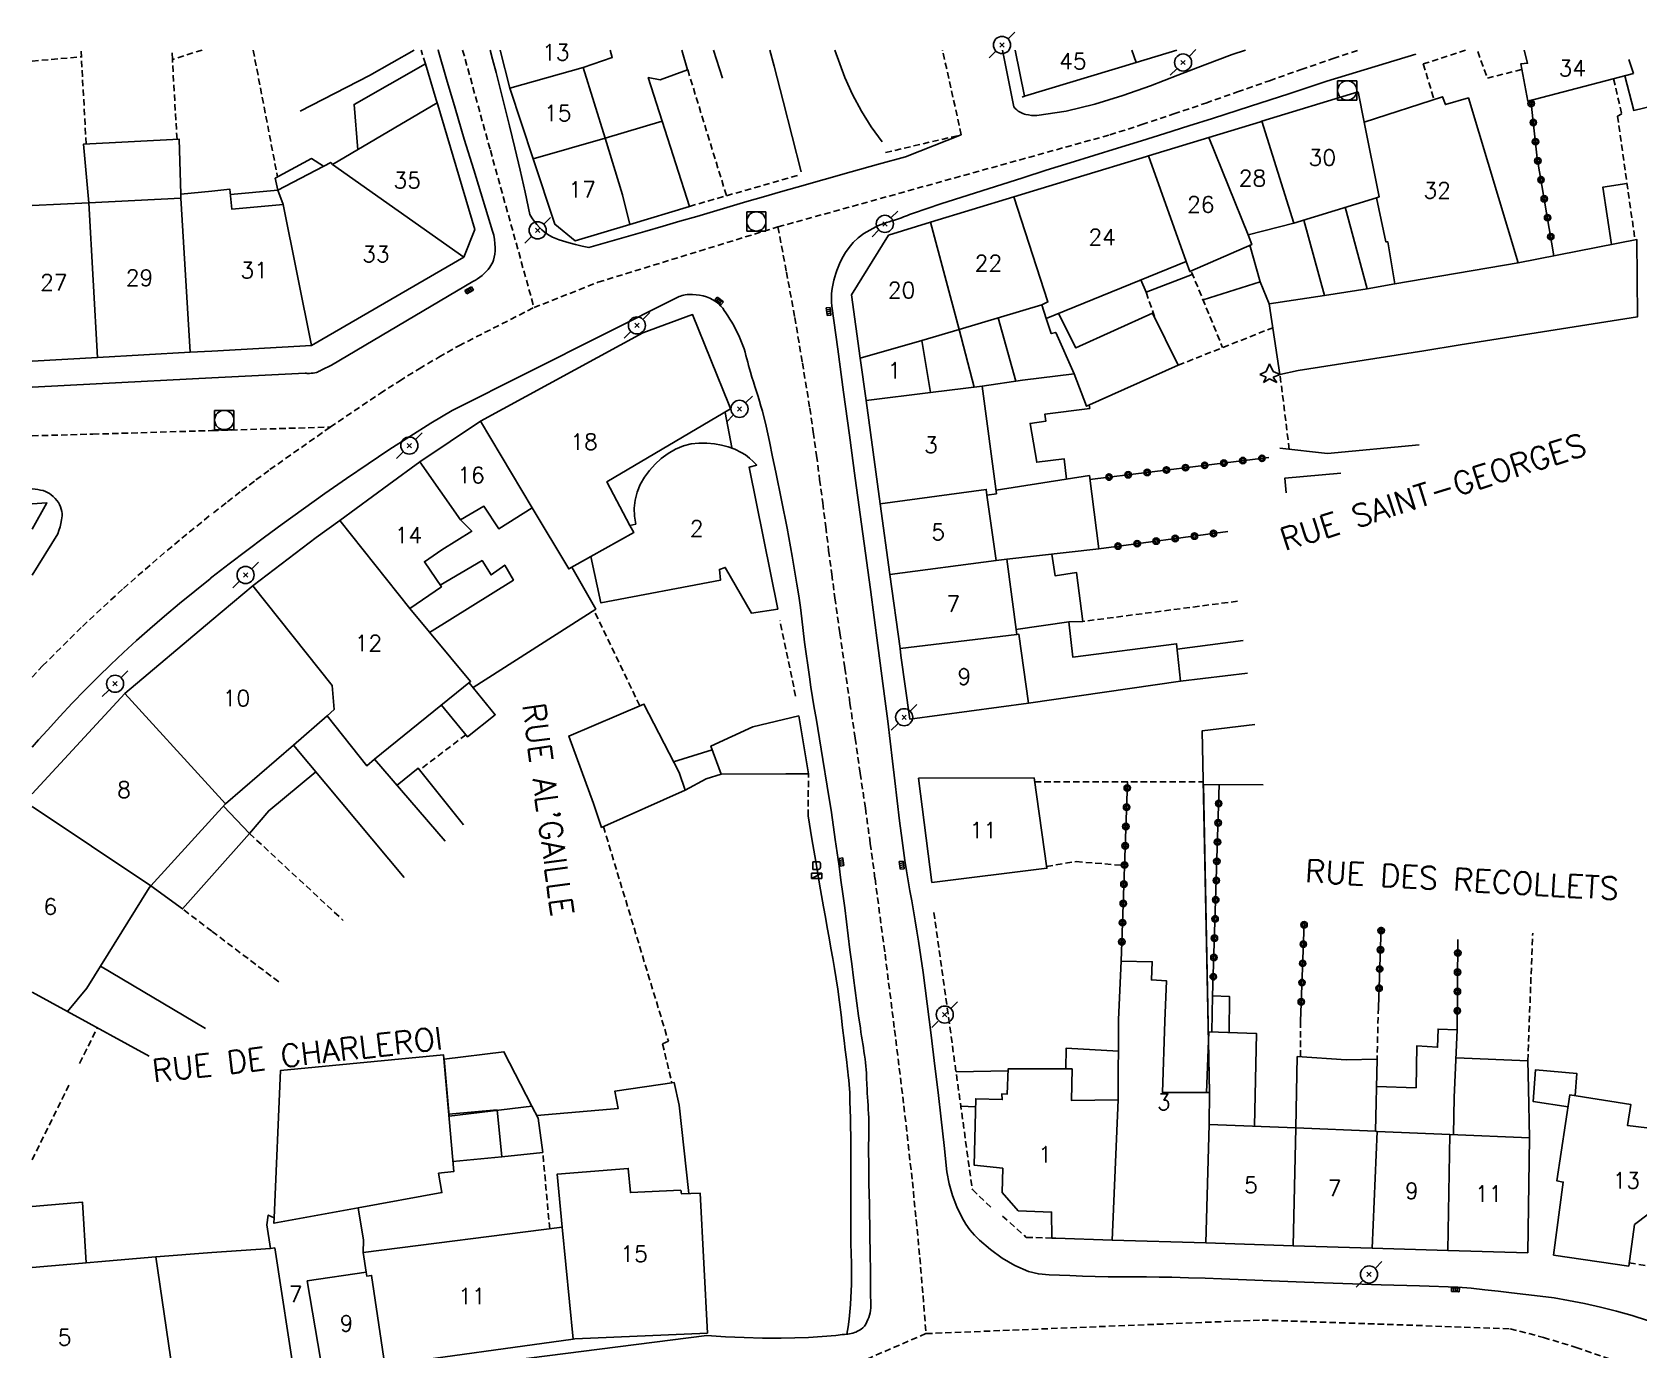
# Model space of a CAD drawing. Header units: millimetres. Extents: x 146997 to 148001, y 141998 to 143001.
# Drawn here: x 147000 to 147125.1, y 142898.8 to 143001.4 of the extents above; entities that cross this region are included whole.
import ezdxf
from ezdxf.enums import TextEntityAlignment as Align

# ---------------------------------------------------------------- set-up
doc = ezdxf.new("R2010")
doc.units = ezdxf.units.MM
doc.linetypes.add('DASHED', pattern=[0.75, 0.5, -0.25])
doc.layers.get('0').update_dxf_attribs({"linetype": 'CONTINUOUS'})
for name, color, linetype in [('W0001', 6, 'DASHED'), ('W0008', 7, 'CONTINUOUS'), ('W0014', 7, 'CONTINUOUS'), ('W0017', 7, 'CONTINUOUS'), ('W0101', 7, 'CONTINUOUS'), ('W0104', 1, 'CONTINUOUS'), ('W0112', 1, 'DASHED'), ('W0300', 7, 'CONTINUOUS'), ('W0303', 7, 'CONTINUOUS'), ('W0323', 7, 'CONTINUOUS'), ('W0401', 7, 'CONTINUOUS'), ('W0420', 7, 'CONTINUOUS'), ('W0438', 7, 'CONTINUOUS'), ('W0473', 7, 'CONTINUOUS'), ('W0989', 7, 'CONTINUOUS'), ('W0991', 7, 'CONTINUOUS'), ('W1102', 7, 'CONTINUOUS')]:
    doc.layers.add(name, color=color, linetype=linetype)
doc.styles.get("Standard").update_dxf_attribs({"font": 'romans.shx', "width": 0.85})

# ---------------------------------------------------------------- blocks, each defined once
blk = doc.blocks.new('T473')
for p, q in [((-0.166667, 0.166667), (0.166667, -0.166667)), ((-0.166667, -0.166667), (0.166667, 0.166667)), ((0.500001, 0.500001), (1.000002, 1.000002)), ((-1.000002, -1.000002), (-0.500001, -0.500001))]:
    blk.add_line(p, q)
blk.add_ellipse((0, 0), major_axis=(0.471405, 0.471405), ratio=1, start_param=5.4977871438, end_param=11.780972451)
blk = doc.blocks.new('T438')
for p, q in [((-0.4, 0.2), (0.4, 0.2)), ((-0.4, -0.2), (-0.4, 0.2)), ((0.15, 1.1), (-0.3, 1.1)), ((-0.3, 1.1), (-0.3, 0.5)), ((-0.3, 0.5), (0.15, 0.5)), ((0.3, 0.65), (0.3, 0.95)), ((0.4, 0.2), (0.4, -0.2))]:
    blk.add_line(p, q)
at = {"flags": 128}
for points in [[(-0.4, -0.2), (0.4, 0.2)], [(0.4, -0.2), (-0.4, -0.2)]]:
    blk.add_lwpolyline(points, dxfattribs=at)
for centre, major_axis, start_param, end_param in [((0.15, 0.95), (0.106, -0.106), 0.785398, 2.356194), ((0.15, 0.65), (0.106, 0.106), 3.926991, 5.497787)]:
    blk.add_ellipse(centre, major_axis=major_axis, ratio=1, start_param=start_param, end_param=end_param)
blk = doc.blocks.new('T401')
for p, q in [((-0.3, 0.3), (0, 0.3)), ((-0.3, -0.25), (-0.3, 0.3)), ((-0.3, 0.15), (0, 0.15)), ((-0.3, 0), (0, 0)), ((0, 0.3), (0, -0.25)), ((-0.3, -0.15), (0, -0.15)), ((-0.3, -0.25), (-0.3, -0.3)), ((-0.3, -0.3), (0, -0.3)), ((0, -0.3), (0, -0.25))]:
    blk.add_line(p, q)
blk = doc.blocks.new('T303')
for p, q in [((-0.77, 0), (-0.28, 0.21)), ((-0.28, -0.21), (-0.77, 0)), ((-0.28, 0.21), (0, 0.83)), ((0, 0.83), (0.28, 0.21)), ((0.28, 0.21), (0.83, 0)), ((0.83, 0), (0.28, -0.21)), ((-0.49, -0.63), (-0.28, -0.21)), ((0, -0.35), (-0.49, -0.63)), ((0.56, -0.63), (0, -0.35)), ((0.28, -0.21), (0.56, -0.63))]:
    blk.add_line(p, q)
blk = doc.blocks.new('T420')
for p, q in [((0.75, 0.75), (-0.75, 0.75)), ((-0.75, 0.75), (-0.75, -0.75)), ((0.75, 0.75), (0.75, -0.75)), ((0.75, -0.75), (-0.75, -0.75))]:
    blk.add_line(p, q)
blk.add_ellipse((0, 0), major_axis=(-0.53, 0.53), ratio=1, start_param=3.926991, end_param=10.210176)
blk = doc.blocks.new('t323o')
at = {"color": 0, "linetype": 'Continuous'}
for radius in [0.25, 0.15]:
    blk.add_circle((0, 0), radius, dxfattribs=at)

msp = doc.modelspace()

# ---------------------------------------------------------------- linework, layer by layer
at = {"layer": 'W0001'}
for points in [[(147033.52, 143000), (147035.68, 142992.2), (147039.08, 142979.94)], [(147058.07, 142986.22), (147083.91, 142993.39), (147086.41, 142994.19), (147088.9, 142995.02), (147091.39, 142995.87), (147093.86, 142996.74), (147096.34, 142997.61), (147098.81, 142998.48), (147101.3, 142999.33), (147103.31, 143000)], [(147039.08, 142979.94), (147044.06, 142981.91), (147058.07, 142986.22)], [(147058.07, 142986.22), (147058.74, 142982.7), (147059.38, 142979.17), (147059.98, 142975.64), (147060.55, 142972.1), (147060.82, 142970.25), (147061.08, 142968.41), (147061.32, 142966.56), (147061.56, 142964.72), (147061.79, 142962.87), (147062.02, 142961.02), (147062.26, 142959.18), (147062.51, 142957.33), (147062.89, 142954.6), (147063.28, 142951.86), (147063.68, 142949.13), (147064.08, 142946.4), (147064.48, 142943.67), (147064.88, 142940.94), (147065.26, 142938.2), (147065.63, 142935.47), (147066.41, 142929.57), (147067.16, 142923.67), (147067.88, 142917.76), (147068.54, 142911.85), (147068.84, 142908.9), (147069.12, 142905.94), (147069.37, 142902.98), (147069.6, 142900.02)], [(147023.21, 142970.63), (147027.09, 142973.25), (147028.6, 142974.22), (147030.13, 142975.17), (147031.67, 142976.08), (147033.23, 142976.97), (147039.08, 142979.94)], [(147000, 142969.95), (147004.72, 142970.08), (147014, 142970.36)], [(147014, 142970.36), (147023.21, 142970.63)], [(147023.21, 142970.63), (147018.43, 142967.26), (147017.31, 142966.42), (147016.2, 142965.58), (147015.1, 142964.73), (147014, 142963.87)], [(147000, 142951.14), (147000.82, 142952.03), (147003.91, 142955.11), (147007.11, 142958.07), (147008.8, 142959.55), (147010.51, 142961.02), (147012.24, 142962.45), (147014, 142963.87)], [(147069.6, 142900.02), (147095.77, 142901.08), (147115.1, 142900.4), (147117.68, 142899.72), (147120.23, 142898.94), (147122.75, 142898.07), (147125.23, 142897.11), (147127.44, 142896.14), (147129.61, 142895.08), (147131.75, 142893.96), (147133.86, 142892.79), (147137.07, 142890.98), (147140.28, 142889.13), (147143.41, 142887.14), (147146.37, 142884.91), (147149.45, 142882.2), (147152.36, 142879.29), (147155.07, 142876.21), (147157.58, 142872.96)], [(147069.6, 142900.02), (147058.96, 142895.44)]]:
    msp.add_lwpolyline(points, dxfattribs=at)
at = {"layer": 'W0008'}
for points in [[(147068, 142991.67), (147072.35, 142993.4)], [(147027.66, 142896.71), (147052.54, 142899.88)], [(147062.58, 142899.87), (147061.52, 142899.79), (147060.45, 142899.72), (147059.39, 142899.68), (147058.32, 142899.66), (147056.87, 142899.67), (147055.43, 142899.71), (147053.98, 142899.78), (147052.54, 142899.88)]]:
    msp.add_lwpolyline(points, dxfattribs=at)
at = {"layer": 'W0014'}
for points in [[(147031.6, 143000), (147031.61, 142999.99), (147032.27, 142997.73), (147032.93, 142995.48), (147033.65, 142993.07), (147034.38, 142990.68), (147035.11, 142988.28), (147035.85, 142985.89)], [(147038.76, 142987.19), (147038.38, 142988.92), (147037.99, 142990.65), (147037.59, 142992.38), (147037.17, 142994.1), (147036.92, 142995.14), (147036.66, 142996.18), (147036.39, 142997.22), (147036.12, 142998.25), (147035.84, 142999.29), (147035.66, 143000)], [(147076.45, 142995.57), (147076.21, 142996.74), (147075.96, 142997.91), (147075.73, 142999.09), (147075.55, 143000)], [(147094.47, 143000), (147093.44, 142999.65), (147091.32, 142998.86), (147089.21, 142998.03), (147087.09, 142997.22), (147084.94, 142996.45), (147082.75, 142995.78), (147080.51, 142995.25), (147078.24, 142994.9), (147078.02, 142994.89), (147077.81, 142994.91), (147077.59, 142994.94), (147077.38, 142994.98), (147077.26, 142995.01), (147077.15, 142995.05), (147077.03, 142995.1), (147076.93, 142995.16), (147076.79, 142995.24), (147076.67, 142995.34), (147076.55, 142995.45), (147076.45, 142995.57)], [(147062.28, 142980.06), (147062.24, 142980.36), (147062.23, 142980.67), (147062.24, 142980.98), (147062.27, 142981.28), (147062.32, 142981.55), (147062.37, 142981.81), (147062.43, 142982.07), (147062.5, 142982.33), (147062.58, 142982.59), (147062.67, 142982.84), (147062.76, 142983.09), (147062.87, 142983.34), (147063.08, 142983.79), (147063.33, 142984.22), (147063.61, 142984.63), (147063.93, 142985.01), (147064.33, 142985.38), (147064.77, 142985.7), (147065.23, 142985.98), (147065.7, 142986.24), (147065.9, 142986.33), (147066.11, 142986.42), (147066.32, 142986.49), (147066.53, 142986.56), (147066.74, 142986.62), (147066.95, 142986.69), (147067.16, 142986.75), (147067.37, 142986.83), (147067.53, 142986.88), (147067.69, 142986.94), (147067.85, 142987), (147068, 142987.06), (147068.16, 142987.12), (147068.32, 142987.18), (147068.48, 142987.24), (147068.64, 142987.3), (147070.75, 142988.01), (147072.88, 142988.7), (147075, 142989.37), (147077.13, 142990.05), (147078.97, 142990.63), (147080.82, 142991.21), (147082.67, 142991.79), (147084.52, 142992.36), (147086.37, 142992.94), (147088.21, 142993.51), (147090.06, 142994.09), (147091.91, 142994.68), (147094.88, 142995.63), (147097.85, 142996.6), (147100.82, 142997.57), (147100.82, 142997.57), (147100.82, 142997.57), (147107.73, 142999.67), (147107.73, 142999.67)], [(147068, 142991.67), (147065.89, 142991.1), (147063.78, 142990.51), (147061.67, 142989.92), (147059.56, 142989.33), (147058.26, 142988.95), (147056.95, 142988.57), (147055.65, 142988.19), (147054.35, 142987.81), (147053.05, 142987.42), (147051.75, 142987.04), (147050.44, 142986.66), (147049.14, 142986.28), (147047.7, 142985.86), (147046.25, 142985.45), (147044.8, 142985.03), (147043.36, 142984.62)], [(147043.36, 142984.62), (147042.84, 142984.72), (147042.32, 142984.84), (147041.81, 142984.97), (147041.3, 142985.13), (147041.04, 142985.22), (147040.79, 142985.32), (147040.53, 142985.43), (147040.29, 142985.56), (147040.08, 142985.69), (147039.88, 142985.84), (147039.69, 142986), (147039.51, 142986.18), (147039.3, 142986.41), (147039.1, 142986.66), (147038.92, 142986.92), (147038.76, 142987.19)], [(147035.85, 142985.89), (147035.94, 142985.57), (147036, 142985.25), (147036.04, 142984.92), (147036.05, 142984.59), (147036.05, 142984.35), (147036.02, 142984.1), (147035.98, 142983.86), (147035.92, 142983.62), (147035.86, 142983.47), (147035.8, 142983.34), (147035.72, 142983.21), (147035.63, 142983.08), (147035.5, 142982.91), (147035.35, 142982.75), (147035.2, 142982.59), (147035.04, 142982.45), (147034.87, 142982.31), (147034.69, 142982.19), (147034.51, 142982.08), (147034.32, 142981.98)], [(147034.32, 142981.98), (147023.3, 142975.45)], [(147032.71, 142971.93), (147050.37, 142980.8)], [(147050.37, 142980.8), (147050.49, 142980.84), (147050.61, 142980.88), (147050.74, 142980.91), (147050.86, 142980.93), (147051, 142980.95), (147051.15, 142980.96), (147051.29, 142980.96), (147051.43, 142980.95), (147051.7, 142980.93), (147051.97, 142980.9), (147052.24, 142980.85), (147052.5, 142980.77), (147052.76, 142980.66), (147053.01, 142980.54), (147053.25, 142980.39), (147053.48, 142980.22), (147053.63, 142980.06), (147053.77, 142979.89), (147053.89, 142979.72), (147054.01, 142979.54), (147054.18, 142979.3), (147054.33, 142979.05), (147054.49, 142978.8), (147054.63, 142978.54)], [(147071.22, 142912.62), (147071.01, 142914.68), (147070.78, 142916.73), (147070.55, 142918.79), (147070.3, 142920.84), (147070, 142923.28), (147069.69, 142925.71), (147069.37, 142928.15), (147069.02, 142930.58), (147068.9, 142931.37), (147068.76, 142932.16), (147068.63, 142932.94), (147068.49, 142933.73), (147068.35, 142934.51), (147068.21, 142935.3), (147068.08, 142936.08), (147067.96, 142936.87), (147067.74, 142938.42), (147067.54, 142939.97), (147067.35, 142941.52), (147067.17, 142943.07), (147066.99, 142944.62), (147066.8, 142946.17), (147066.62, 142947.72), (147066.42, 142949.27), (147065.85, 142953.62), (147065.27, 142957.97), (147064.68, 142962.31), (147064.09, 142966.65), (147063.64, 142970.01), (147063.18, 142973.36), (147062.73, 142976.71), (147062.28, 142980.06)], [(147054.63, 142978.54), (147054.83, 142978.16), (147055.02, 142977.77), (147055.19, 142977.38), (147055.34, 142976.98), (147055.43, 142976.72), (147055.51, 142976.46), (147055.58, 142976.21), (147055.65, 142975.95), (147055.72, 142975.69), (147055.79, 142975.43), (147055.86, 142975.17), (147055.93, 142974.91), (147056.05, 142974.53), (147056.16, 142974.15), (147056.28, 142973.78), (147056.41, 142973.4), (147056.52, 142973.02), (147056.64, 142972.64), (147056.75, 142972.26), (147056.86, 142971.88), (147057.15, 142970.7), (147057.42, 142969.51), (147057.66, 142968.31), (147057.91, 142967.12), (147058.35, 142964.94), (147058.78, 142962.77), (147059.18, 142960.58), (147059.55, 142958.4), (147059.69, 142957.5), (147059.82, 142956.59), (147059.93, 142955.69), (147060.04, 142954.79), (147060.15, 142953.88), (147060.27, 142952.98), (147060.39, 142952.08), (147060.52, 142951.17), (147060.64, 142950.37), (147060.77, 142949.56), (147060.9, 142948.76), (147061.04, 142947.96), (147061.18, 142947.15), (147061.32, 142946.35), (147061.45, 142945.55), (147061.58, 142944.74), (147061.91, 142942.67), (147062.23, 142940.6), (147062.54, 142938.52), (147062.83, 142936.44), (147062.98, 142935.35), (147063.13, 142934.27), (147063.27, 142933.18), (147063.41, 142932.09), (147063.54, 142931), (147063.68, 142929.91), (147063.82, 142928.82), (147063.96, 142927.73), (147064.09, 142926.75), (147064.22, 142925.76), (147064.35, 142924.78), (147064.49, 142923.8), (147064.53, 142923.5), (147064.58, 142923.2), (147064.63, 142922.9), (147064.68, 142922.6), (147064.73, 142922.3), (147064.77, 142922), (147064.82, 142921.7), (147064.86, 142921.4), (147064.89, 142921.13), (147064.92, 142920.86), (147064.94, 142920.59), (147064.96, 142920.31), (147064.97, 142920.2), (147064.98, 142920.09), (147064.98, 142919.97), (147064.98, 142919.86), (147064.98, 142919.74), (147064.99, 142919.63), (147064.99, 142919.52), (147064.99, 142919.4), (147065.01, 142919.08), (147065.03, 142918.76), (147065.05, 142918.44), (147065.07, 142918.12), (147065.09, 142917.8), (147065.11, 142917.48), (147065.13, 142917.16), (147065.14, 142916.84), (147065.15, 142916.5), (147065.15, 142916.16), (147065.15, 142915.82), (147065.14, 142915.48), (147065.14, 142915.14), (147065.13, 142914.8), (147065.13, 142914.46), (147065.13, 142914.12), (147065.14, 142913.32), (147065.15, 142912.51), (147065.16, 142911.71), (147065.18, 142910.91), (147065.19, 142910.1), (147065.21, 142909.3), (147065.22, 142908.5), (147065.23, 142907.69), (147065.25, 142906.27), (147065.27, 142904.86), (147065.29, 142903.44), (147065.31, 142902.02)], [(147023.3, 142975.45), (147023.15, 142975.38), (147023.01, 142975.31), (147022.86, 142975.24), (147022.72, 142975.17), (147022.65, 142975.14), (147022.57, 142975.1), (147022.5, 142975.06), (147022.43, 142975.02), (147022.36, 142974.99), (147022.29, 142974.95), (147022.22, 142974.92), (147022.14, 142974.89), (147022.01, 142974.86), (147021.87, 142974.83), (147021.73, 142974.82), (147021.6, 142974.81), (147021.51, 142974.81), (147021.42, 142974.81), (147021.34, 142974.82), (147021.25, 142974.83)], [(147014, 142974.46), (147004.98, 142973.99), (147000, 142973.75)], [(147021.25, 142974.83), (147014, 142974.46)], [(147014, 142958.94), (147015.35, 142959.99), (147016.72, 142961.03), (147018.09, 142962.05), (147019.47, 142963.06), (147021.13, 142964.26), (147022.79, 142965.45), (147024.47, 142966.63), (147026.16, 142967.78), (147027.78, 142968.85), (147029.41, 142969.9), (147031.05, 142970.93), (147032.71, 142971.93)], [(147000, 142965.81), (147000.01, 142965.81)], [(147000.01, 142965.81), (147000.23, 142965.8), (147000.44, 142965.78), (147000.65, 142965.73), (147000.86, 142965.68), (147001.03, 142965.61), (147001.19, 142965.54), (147001.35, 142965.45), (147001.49, 142965.35), (147001.65, 142965.22), (147001.79, 142965.08), (147001.92, 142964.92), (147002.04, 142964.76), (147002.13, 142964.59), (147002.21, 142964.42), (147002.27, 142964.24), (147002.31, 142964.05), (147002.33, 142963.89), (147002.33, 142963.72), (147002.31, 142963.56), (147002.29, 142963.4), (147002.24, 142963.12), (147002.17, 142962.85), (147002.09, 142962.58), (147001.99, 142962.32)], [(147000, 142964.66), (147001.15, 142964.72), (147000, 142962.67)], [(147001.99, 142962.32), (147000, 142959.11)], [(147000, 142945.71), (147000.49, 142946.26), (147001.19, 142947.03), (147002.16, 142948.08), (147003.13, 142949.13), (147004.13, 142950.16), (147005.13, 142951.17), (147006.12, 142952.13), (147007.12, 142953.07), (147008.13, 142954), (147009.16, 142954.91), (147010.31, 142955.91), (147011.48, 142956.9), (147012.66, 142957.86), (147013.85, 142958.82), (147013.88, 142958.85), (147013.92, 142958.88), (147013.96, 142958.91), (147014, 142958.94)], [(147060.42, 142940.34), (147060.72, 142938.57), (147061.02, 142936.8), (147061.32, 142935.03), (147061.63, 142933.26), (147061.77, 142932.45), (147061.91, 142931.65), (147062.05, 142930.85), (147062.2, 142930.05), (147062.34, 142929.25), (147062.48, 142928.45), (147062.61, 142927.65), (147062.73, 142926.85), (147062.87, 142925.85), (147062.99, 142924.85), (147063.11, 142923.85), (147063.23, 142922.85), (147063.31, 142922.12), (147063.4, 142921.38), (147063.49, 142920.64), (147063.57, 142919.91)], [(147063.57, 142919.91), (147063.58, 142919.79), (147063.6, 142919.66), (147063.61, 142919.54), (147063.62, 142919.42), (147063.66, 142918.77), (147063.68, 142918.11), (147063.7, 142917.46), (147063.71, 142916.8), (147063.74, 142914.76), (147063.75, 142912.72), (147063.74, 142910.67), (147063.74, 142908.63), (147063.76, 142907.05), (147063.79, 142905.47), (147063.79, 142903.88), (147063.73, 142902.3), (147063.68, 142901.72), (147063.62, 142901.14), (147063.54, 142900.56), (147063.43, 142899.98)], [(147111, 142903.64), (147108.02, 142903.73), (147105.03, 142903.83), (147102.05, 142903.93), (147099.06, 142904.03), (147097.77, 142904.08), (147096.48, 142904.13), (147095.2, 142904.18), (147093.91, 142904.23), (147092.62, 142904.28), (147091.33, 142904.33), (147090.04, 142904.37), (147088.75, 142904.41), (147087.75, 142904.43), (147086.76, 142904.44), (147085.76, 142904.44), (147084.77, 142904.44), (147083.78, 142904.44), (147082.78, 142904.46), (147081.79, 142904.49), (147080.8, 142904.54), (147079.99, 142904.57), (147079.18, 142904.59), (147078.36, 142904.67), (147077.57, 142904.87), (147076.52, 142905.32), (147075.54, 142905.89), (147074.63, 142906.56), (147073.77, 142907.29), (147073.38, 142907.68), (147073.02, 142908.1), (147072.7, 142908.55), (147072.42, 142909.03), (147072, 142909.89), (147071.67, 142910.78), (147071.4, 142911.69), (147071.22, 142912.62)], [(147133.35, 142897.81), (147132.35, 142898.31), (147131.35, 142898.79), (147130.33, 142899.25), (147129.3, 142899.69), (147128.14, 142900.16), (147126.97, 142900.62), (147125.79, 142901.04), (147124.59, 142901.42), (147123.36, 142901.78), (147122.12, 142902.09), (147120.87, 142902.36), (147119.62, 142902.61), (147118.52, 142902.8), (147117.42, 142902.95), (147116.31, 142903.08), (147115.2, 142903.21), (147114.15, 142903.33), (147113.11, 142903.44), (147112.06, 142903.55), (147111, 142903.64)], [(147065.31, 142902.02), (147065.29, 142901.83), (147065.25, 142901.65), (147065.21, 142901.46), (147065.15, 142901.28), (147065.08, 142901.11), (147065, 142900.93), (147064.91, 142900.76), (147064.8, 142900.6), (147064.68, 142900.48), (147064.56, 142900.38), (147064.42, 142900.28), (147064.27, 142900.2), (147064.15, 142900.14), (147064.03, 142900.1), (147063.9, 142900.06), (147063.77, 142900.03), (147063.64, 142900), (147063.51, 142899.99), (147063.38, 142899.97), (147063.25, 142899.96), (147063.08, 142899.94), (147062.91, 142899.92), (147062.75, 142899.89), (147062.58, 142899.87)]]:
    msp.add_lwpolyline(points, dxfattribs=at)
at = {"layer": 'W0017'}
for points in [[(147029.75, 143000), (147026.27, 142998.02), (147020.86, 142995.25)], [(147059.87, 142990.52), (147059.18, 142993.27), (147058.49, 142996.01), (147057.77, 142998.75), (147057.44, 143000)], [(147066.19, 142992.85), (147065.34, 142994.02), (147064.57, 142995.25), (147063.88, 142996.53), (147063.27, 142997.85), (147062.49, 143000)]]:
    msp.add_lwpolyline(points, dxfattribs=at)
at = {"layer": 'W0101'}
for points in [[(147037.2, 142997.04), (147036.45, 143000)], [(147045.02, 143000), (147045.17, 142999.43), (147042.91, 142998.65)], [(147076.54, 143000), (147077.27, 142996.4)], [(147089.14, 143000), (147085.96, 142999.03)], [(147116.19, 143000), (147116.44, 142998.97), (147115.93, 142998.93), (147116.45, 142996.03), (147124.68, 142998.18)], [(147042.91, 142998.65), (147044.62, 142993.13)], [(147085.96, 142999.03), (147077.27, 142996.4)], [(147124.34, 142999.25), (147124.68, 142998.17)], [(147039.02, 142991.52), (147037.2, 142997.04)], [(147095.75, 142994.45), (147103.26, 142996.74)], [(147103.26, 142996.74), (147103.73, 142994.37)], [(147103.73, 142994.37), (147109.82, 142996.36), (147110.04, 142995.75), (147111.84, 142996.27), (147115.7, 142983.43), (147106.11, 142981.79), (147105.55, 142985.07), (147105.41, 142985.05), (147104.67, 142988.5)], [(147031.54, 142995.88), (147023.39, 142991.08)], [(147031.54, 142995.88), (147031.58, 142995.72), (147034.47, 142986.01), (147033.62, 142983.86)], [(147091.62, 142993.19), (147095.65, 142994.42), (147095.75, 142994.45)], [(147044.62, 142993.13), (147045.98, 142988.71), (147046.54, 142986.41)], [(147086.92, 142991.76), (147091.62, 142993.19)], [(147023.39, 142991.08), (147023.25, 142991.24), (147019.13, 142989.09), (147019.55, 142987.98)], [(147046.54, 142986.41), (147042.29, 142985.13), (147040.7, 142986.43), (147039.02, 142991.52)], [(147076.45, 142988.57), (147081.3, 142990.04), (147086.77, 142991.71), (147086.92, 142991.76)], [(147011.58, 142988.47), (147011.57, 142988.77), (147014, 142989.01)], [(147014, 142989.01), (147015.4, 142989.15), (147015.54, 142987.61), (147019.55, 142987.98)], [(147000, 142987.89), (147004.42, 142988.1)], [(147011.58, 142988.47), (147004.42, 142988.1)], [(147069.95, 142986.59), (147076.45, 142988.57)], [(147104.67, 142988.5), (147098.24, 142986.51)], [(147066.67, 142985.59), (147069.95, 142986.59)], [(147098.24, 142986.51), (147094.68, 142985.6)], [(147064.48, 142975.99), (147063.8, 142980.94), (147066.67, 142985.59)], [(147094.68, 142985.6), (147094.97, 142984.85), (147090.14, 142982.74), (147089.86, 142983.54)], [(147033.62, 142983.86), (147021.76, 142976.98)], [(147089.86, 142983.54), (147078.97, 142979.1), (147078.61, 142980.16)], [(147078.61, 142980.16), (147072.19, 142978.24)], [(147034.92, 142971.08), (147047.55, 142977.96), (147051.42, 142979.4), (147054.27, 142972.33), (147054.39, 142972.04)], [(147072.19, 142978.24), (147069.28, 142977.37)], [(147012.31, 142976.46), (147005.08, 142976.06)], [(147014, 142976.55), (147012.31, 142976.46)], [(147021.76, 142976.98), (147014, 142976.55)], [(147069.96, 142973.33), (147069.28, 142977.37)], [(147005.08, 142976.06), (147000, 142975.76)], [(147064.93, 142972.71), (147064.48, 142975.99)], [(147069.96, 142973.33), (147073.97, 142973.83), (147075.1, 142965.44)], [(147066.04, 142964.66), (147064.93, 142972.71)], [(147054.39, 142972.04), (147044.76, 142966.37), (147046.55, 142962.97)], [(147034.92, 142971.08), (147030.19, 142967.92)], [(147056.42, 142967.67), (147056.15, 142967.96), (147055.85, 142968.22), (147055.54, 142968.46), (147055.2, 142968.66), (147054.71, 142968.9), (147054.19, 142969.09), (147053.67, 142969.23), (147053.13, 142969.33), (147052.53, 142969.38), (147051.92, 142969.39), (147051.31, 142969.32), (147050.71, 142969.18), (147050.1, 142968.92), (147049.52, 142968.58), (147048.99, 142968.18), (147048.5, 142967.73), (147048.06, 142967.25), (147047.67, 142966.73), (147047.34, 142966.17), (147047.1, 142965.56), (147046.95, 142964.95), (147046.89, 142964.32), (147046.91, 142963.69), (147047.01, 142963.07)], [(147030.19, 142967.92), (147027.78, 142966.16)], [(147058.07, 142956.46), (147055.84, 142967.51), (147056.42, 142967.67)], [(147027.78, 142966.16), (147023.95, 142963.36)], [(147075.1, 142965.44), (147074.35, 142965.34)], [(147075.07, 142960.24), (147074.35, 142965.34)], [(147038.94, 142964.34), (147036.33, 142962.71), (147035.18, 142964.46), (147033.36, 142963.4)], [(147043.51, 142960.55), (147041.79, 142959.58), (147038.94, 142964.34)], [(147066.79, 142959.14), (147066.04, 142964.66)], [(147023.95, 142963.36), (147022.12, 142962.02), (147017.22, 142958.3)], [(147033.36, 142963.4), (147034.23, 142962.52), (147031.9, 142961.07)], [(147047.01, 142963.07), (147046.55, 142962.97)], [(147029.4, 142956.49), (147031.87, 142958.2), (147030.54, 142960.14), (147031.9, 142961.07)], [(147043.51, 142960.55), (147044.29, 142956.93), (147053.6, 142958.71), (147053.51, 142959.54), (147053.97, 142959.7), (147056.01, 142956.14), (147058.07, 142956.46)], [(147075.07, 142960.24), (147075.89, 142960.35), (147076.67, 142954.47)], [(147067.58, 142953.38), (147066.79, 142959.14)], [(147017.22, 142958.3), (147014, 142955.59)], [(147026.65, 142944.77), (147034.14, 142950.82), (147029.4, 142956.49)], [(147014, 142955.59), (147007.22, 142949.87)], [(147076.67, 142954.47), (147076.84, 142954.49), (147077.57, 142949.14), (147068.33, 142947.89)], [(147068.33, 142947.89), (147067.65, 142952.85), (147067.58, 142953.38)], [(147007.22, 142949.87), (147000, 142942.06)], [(147022.96, 142948.15), (147020.35, 142945.85)], [(147022.96, 142948.15), (147026.07, 142944.24), (147026.65, 142944.77)], [(147015.06, 142941.29), (147020.35, 142945.85)], [(147069.01, 142943.29), (147078.02, 142943.3), (147079.01, 142936.27), (147070.05, 142935.17)], [(147070.05, 142935.17), (147069.01, 142943.29)], [(147014, 142940.12), (147015.06, 142941.29)], [(147009.25, 142934.89), (147014, 142940.12)], [(147009.11, 142934.74), (147009.25, 142934.89)], [(147000, 142926.61), (147002.75, 142925.12), (147004.27, 142926.92), (147009.11, 142934.74)], [(147084.57, 142918.23), (147084.59, 142924.49), (147084.8, 142929.03), (147087.22, 142928.98), (147087.15, 142927.57), (147088.32, 142927.51), (147088.2, 142924.36), (147088.02, 142918.8), (147091.68, 142918.8), (147091.64, 142916.32)], [(147084.09, 142907.31), (147079.72, 142907.45), (147079.41, 142907.46), (147079.38, 142909.49), (147076.79, 142909.58), (147075.54, 142911.02), (147075.58, 142912.9), (147073.34, 142913.15), (147073.47, 142918.31), (147075.54, 142918.25), (147075.51, 142918.7), (147075.93, 142918.68), (147076.01, 142920.65), (147080.98, 142920.64), (147080.92, 142918.19), (147084.57, 142918.23)], [(147124.34, 142905.27), (147124.76, 142908.52), (147127.76, 142910.79), (147129.38, 142910.64), (147130, 142915.52), (147124.23, 142916.22), (147124.47, 142917.87), (147119.74, 142918.63), (147118.72, 142911.93), (147119.22, 142911.83), (147118.47, 142906.13)], [(147091.64, 142916.32), (147098.4, 142916.04)], [(147098.4, 142916.04), (147104.59, 142915.78), (147104.74, 142915.77)], [(147104.74, 142915.77), (147110.38, 142915.53)], [(147110.38, 142915.53), (147116.6, 142915.27), (147116.45, 142906.31)], [(147052.58, 142900.05), (147052.01, 142910.97), (147050.56, 142910.92), (147050.5, 142911.19), (147046.58, 142911), (147046.42, 142912.89), (147040.88, 142912.44), (147041.28, 142908.31)], [(147022.66, 142896.82), (147020.49, 142896.38), (147018.89, 142906.69), (147018.55, 142906.66), (147018.27, 142908.49), (147018.39, 142909.26), (147018.85, 142909.05), (147018.83, 142908.62), (147025.38, 142909.81), (147025.79, 142907.3), (147025.77, 142906.33)], [(147041.28, 142908.31), (147025.77, 142906.33)], [(147091.4, 142907.09), (147084.09, 142907.31)], [(147098.19, 142906.87), (147091.4, 142907.09)], [(147104.35, 142906.68), (147098.19, 142906.87)], [(147110.24, 142906.5), (147104.35, 142906.68)], [(147116.45, 142906.31), (147110.24, 142906.5)], [(147118.47, 142906.13), (147124.34, 142905.27)], [(147009.64, 142906.01), (147000, 142905.17)], [(147011.26, 142894.82), (147009.64, 142906.01)], [(147042.12, 142899.59), (147042.26, 142899.61), (147052.58, 142900.05)], [(147027.46, 142897.57), (147042.12, 142899.59)]]:
    msp.add_lwpolyline(points, dxfattribs=at)
at = {"layer": 'W0104'}
for points in [[(147050.58, 143000), (147051.04, 142998.47), (147048.89, 142997.68), (147047.97, 142997.86), (147049.05, 142994.46), (147051.18, 142987.82)], [(147124.02, 142997.98), (147124.71, 142995.3), (147132.03, 142997.06), (147131.3, 143000)], [(147025.35, 142992.23), (147025.07, 142995.77), (147030.64, 142998.92)], [(147030.64, 142998.92), (147031.47, 142996.11), (147031.54, 142995.88)], [(147077.27, 142996.4), (147077.09, 142996.34)], [(147044.62, 142993.13), (147049.05, 142994.46)], [(147011.57, 142988.77), (147011.46, 142993.05), (147004, 142992.67), (147004.42, 142988.1)], [(147019.13, 142989.09), (147018.93, 142990.01), (147021.75, 142991.54), (147022.69, 142990.95)], [(147019.13, 142989.09), (147015.44, 142988.76)], [(147122.99, 142984.86), (147122.31, 142989.32), (147124.18, 142989.61)], [(147051.18, 142987.82), (147046.54, 142986.41)], [(147102.24, 142987.75), (147103.95, 142981.41), (147106.11, 142981.79)], [(147099.01, 142986.74), (147100.63, 142980.88), (147096.31, 142980.23)], [(147098.57, 142975.04), (147108.37, 142976.57), (147111.2, 142977.03), (147125, 142979.21), (147124.95, 142985.24), (147115.7, 142983.43)], [(147094.81, 142984.8), (147095.63, 142981.95), (147096.31, 142980.23)], [(147090.33, 142982.52), (147086.75, 142981.13), (147086.34, 142982.1)], [(147095.63, 142981.95), (147091.17, 142980.53)], [(147103.95, 142981.41), (147100.63, 142980.88)], [(147096.31, 142980.23), (147097.16, 142974.74), (147098.57, 142975.04)], [(147073.97, 142973.83), (147077.12, 142974.29), (147081.13, 142974.79), (147079.71, 142978.01), (147079.35, 142977.92), (147078.97, 142979.1)], [(147075.21, 142979.13), (147076.59, 142974.22)], [(147079.93, 142979.49), (147081.27, 142976.8), (147087.25, 142979.51), (147089.23, 142975.45), (147082.1, 142972.25), (147081.13, 142974.79)], [(147072.19, 142978.24), (147073.35, 142973.75)], [(147054.48, 142969.05), (147053.95, 142971.78)], [(147082.3, 142972.34), (147082.35, 142972.09), (147078.86, 142971.65), (147078.93, 142971.08), (147077.7, 142970.92), (147078.22, 142967.89), (147080.35, 142968.17), (147080.55, 142966.58)], [(147077.7, 142970.92), (147078.93, 142971.08)], [(147097.16, 142968.98), (147100.86, 142968.57), (147108, 142969.24)], [(147075.06, 142965.73), (147082.32, 142966.85), (147083.06, 142961.16), (147075.89, 142960.35)], [(147101.9, 142967.04), (147097.55, 142966.66), (147097.65, 142965.5)], [(147031.78, 142958.33), (147035.03, 142960.23), (147035.73, 142959.12), (147036.8, 142959.88), (147037.48, 142958.71), (147030.95, 142954.63)], [(147079.4, 142960.74), (147079.65, 142959.05), (147081.33, 142959.3), (147081.81, 142955.49), (147080.72, 142955.46), (147076.6, 142954.87)], [(147034.35, 142950.35), (147043.88, 142956.45), (147042.02, 142959.71)], [(147080.72, 142955.46), (147081.04, 142952.71), (147089.11, 142953.76), (147089.41, 142950.83), (147077.57, 142949.14)], [(147094.29, 142954), (147089.15, 142953.33)], [(147089.41, 142950.83), (147094.64, 142951.46)], [(147034.02, 142950.72), (147036.06, 142948.22), (147033.91, 142946.5), (147031.87, 142948.98)], [(147059.69, 142948.14), (147056.11, 142947.28), (147052.85, 142945.78), (147053.66, 142943.6), (147058.68, 142943.61), (147060.45, 142943.63)], [(147060.45, 142943.63), (147059.69, 142948.14)], [(147095.2, 142947.46), (147091.1, 142946.96), (147091.68, 142918.8)], [(147020.35, 142945.85), (147028.97, 142935.56)], [(147052.96, 142945.49), (147049.95, 142944.55)], [(147016.93, 142938.97), (147018.43, 142940.75), (147022.08, 142943.77)], [(147032.15, 142938.39), (147026.65, 142944.77)], [(147028.42, 142942.73), (147030.06, 142944.06), (147033.58, 142939.66)], [(147050.86, 142942.36), (147052.48, 142943.24), (147053.66, 142943.6)], [(147091.68, 142918.8), (147091.22, 142942.79), (147095.85, 142942.77)], [(147014, 142935.67), (147016.93, 142938.97), (147014.9, 142941.11)], [(147009.25, 142934.89), (147011.71, 142933.1), (147014, 142935.67)], [(147013.5, 142923.79), (147005.33, 142928.63)], [(147091.87, 142923.52), (147091.92, 142926.32), (147093.24, 142926.27), (147093.21, 142923.47)], [(147002.75, 142925.12), (147009.11, 142921.64)], [(147110.67, 142915.52), (147110.73, 142918.41), (147110.96, 142923.68), (147109.47, 142923.74), (147109.43, 142922.33), (147107.82, 142922.44), (147107.76, 142919.17), (147104.67, 142919.27)], [(147095.17, 142916.17), (147095.33, 142923.4), (147091.63, 142923.52), (147091.43, 142918.77)], [(147025.38, 142909.81), (147031.91, 142911), (147031.65, 142912.51), (147032.83, 142912.64), (147032.04, 142921.73), (147019.35, 142920.52), (147018.85, 142909.05)], [(147080.48, 142920.64), (147080.51, 142922.25), (147084.58, 142922.01)], [(147098.4, 142916.04), (147098.51, 142921.6), (147102.32, 142921.35), (147104.72, 142921.4), (147104.59, 142915.78)], [(147110.87, 142921.49), (147116.46, 142921.28), (147116.52, 142919.11), (147116.6, 142915.27)], [(147071.94, 142920.42), (147076, 142920.5)], [(147119.6, 142917.68), (147116.88, 142918.1), (147117.05, 142920.56), (147120.27, 142920.29), (147120.14, 142918.57)], [(147039.29, 142917.01), (147045.64, 142917.56), (147045.38, 142918.91), (147050, 142919.57), (147050.38, 142917.81), (147051.14, 142910.94)], [(147038.92, 142917.74), (147039.4, 142916.8), (147039.76, 142914.13), (147036.57, 142913.79), (147036.2, 142917.44), (147032.44, 142917.11)], [(147073.46, 142917.68), (147072.31, 142917.73)], [(147036.57, 142913.79), (147032.77, 142913.42)], [(147000, 142909.91), (147003.92, 142910.27), (147004.2, 142905.53)], [(147014, 142906.33), (147009.64, 142906.01)], [(147018.55, 142906.66), (147014, 142906.33)]]:
    msp.add_lwpolyline(points, dxfattribs=at)
for points in [[(147050.86, 142942.36), (147050.37, 142943.73), (147047.63, 142949.06), (147041.78, 142946.56), (147043.7, 142941.31), (147044.34, 142939.45)], [(147032.46, 142916.96), (147038.92, 142917.74), (147036.74, 142921.98), (147032.07, 142921.41)]]:
    msp.add_lwpolyline(points, close=True, dxfattribs=at)
at = {"layer": 'W0112'}
for points in [[(147004.2, 142992.68), (147003.81, 143000)], [(147011.28, 142993.05), (147010.92, 142999.27), (147010.88, 143000)], [(147013.24, 143000), (147010.92, 142999.27)], [(147017.21, 143000), (147019.11, 142990.11)], [(147030.64, 142998.92), (147030.29, 143000)], [(147066.45, 142992.01), (147072.35, 142993.4), (147070.89, 142999.97), (147070.88, 143000)], [(147111.62, 143000), (147108.32, 142998.92)], [(147000, 142999.14), (147003.83, 142999.47)], [(147108.32, 142998.92), (147109.16, 142996.14)], [(147112.56, 142999.89), (147113.31, 142997.81), (147116.01, 142998.49)], [(147054.06, 142988.66), (147051.04, 142998.47)], [(147123.14, 142997.75), (147123.77, 142995.03), (147123.44, 142994.86), (147124.81, 142985.21)], [(147051.18, 142987.82), (147059.6, 142990.24)], [(147090.28, 142982.7), (147092.7, 142976.82)], [(147086.75, 142981.13), (147087.41, 142979.18)], [(147089.23, 142975.45), (147096.6, 142978.37)], [(147097.89, 142968.89), (147097.16, 142974.74)], [(147047.31, 142948.93), (147043.74, 142956.36)], [(147093.86, 142957.07), (147081.81, 142955.49)], [(147059.45, 142949.67), (147058.23, 142955.56)], [(147033.77, 142946.67), (147030.25, 142943.98)], [(147060.42, 142940.34), (147060.45, 142943.63)], [(147078.06, 142943), (147091.19, 142943)], [(147016.93, 142938.97), (147024.22, 142932.21)], [(147044.48, 142939.52), (147049.54, 142922.79), (147049.09, 142922.59), (147049.82, 142919.54)], [(147078.98, 142936.41), (147081.29, 142936.79), (147085.06, 142936.48)], [(147014, 142931.36), (147011.71, 142933.1)], [(147070.22, 142932.83), (147073.21, 142911.24), (147074.69, 142909.83)], [(147019.2, 142927.42), (147014, 142931.36)], [(147116.46, 142921.28), (147116.84, 142931.22)], [(147104.83, 142925.42), (147104.72, 142921.4)], [(147003.7, 142921.07), (147005.07, 142923.85)], [(147098.76, 142921.59), (147098.77, 142924.36)], [(147000, 142913.56), (147002.86, 142919.36)], [(147040.3, 142908.17), (147039.76, 142914.13)], [(147075.56, 142909.18), (147077.41, 142907.52), (147079.41, 142907.46)], [(147124.36, 142905.53), (147128.15, 142904.87)]]:
    msp.add_lwpolyline(points, dxfattribs=at)
at = {"layer": 'W0300'}
msp.add_lwpolyline([(147053.75, 142997.81), (147053.06, 143000)], dxfattribs=at)
at = {"layer": 'W0323'}
for points in [[(147116.7, 142996.08), (147117.2, 142991.58), (147118.5, 142983.98)], [(147082.36, 142966.55), (147096.29, 142968.27)], [(147083.06, 142961.16), (147093.11, 142962.49)], [(147084.8, 142929.03), (147085.29, 142943)], [(147092.44, 142942.79), (147091.92, 142926.32)], [(147098.77, 142924.36), (147099.04, 142931.97)], [(147105.05, 142931.71), (147104.83, 142925.42)], [(147110.95, 142923.67), (147111.02, 142930.73)]]:
    msp.add_lwpolyline(points, dxfattribs=at)
at = {"layer": 'W1102'}
for points in [[(147085.96, 142999.03), (147085.62, 143000)], [(147037.2, 142997.04), (147042.91, 142998.65)], [(147098.24, 142986.51), (147095.75, 142994.45)], [(147103.73, 142994.37), (147104.89, 142988.57), (147104.67, 142988.5)], [(147044.62, 142993.13), (147039.02, 142991.52)], [(147094.68, 142985.6), (147091.62, 142993.19)], [(147089.86, 142983.54), (147086.92, 142991.76)], [(147023.39, 142991.08), (147033.62, 142983.86)], [(147004.42, 142988.1), (147005.08, 142976.06)], [(147012.31, 142976.46), (147011.58, 142988.47)], [(147019.55, 142987.98), (147021.76, 142976.98)], [(147076.45, 142988.57), (147079.09, 142980.38), (147078.61, 142980.16)], [(147072.19, 142978.24), (147069.95, 142986.59)], [(147069.28, 142977.37), (147064.48, 142975.99)], [(147064.93, 142972.71), (147069.96, 142973.33)], [(147038.94, 142964.34), (147034.92, 142971.08)], [(147030.19, 142967.92), (147033.36, 142963.4)], [(147074.35, 142965.34), (147074.29, 142965.78), (147066.04, 142964.66)], [(147029.4, 142956.49), (147023.95, 142963.36)], [(147046.55, 142962.97), (147046.84, 142962.42), (147043.51, 142960.55)], [(147066.79, 142959.14), (147075.07, 142960.24)], [(147017.18, 142958.27), (147023.35, 142950.5), (147023.52, 142948.64), (147022.96, 142948.15)], [(147076.67, 142954.47), (147067.58, 142953.38)], [(147007.22, 142949.87), (147014, 142942.45)], [(147014, 142942.45), (147015.06, 142941.29)], [(147009.25, 142934.89), (147000, 142941.09)], [(147084.57, 142918.23), (147084.09, 142907.31)], [(147091.64, 142916.32), (147091.4, 142907.09)], [(147098.19, 142906.87), (147098.4, 142916.04)], [(147104.74, 142915.77), (147104.35, 142906.68)], [(147110.24, 142906.5), (147110.38, 142915.53)], [(147041.28, 142908.31), (147042.12, 142899.59)], [(147025.77, 142906.33), (147026.01, 142904.81)], [(147026.01, 142904.81), (147021.42, 142904.13), (147022.66, 142896.82)], [(147026.01, 142904.81), (147026.05, 142904.5), (147026.43, 142904.56), (147027.46, 142897.57)]]:
    msp.add_lwpolyline(points, dxfattribs=at)

# ---------------------------------------------------------------- block references
at = {"layer": 'W0303'}
msp.add_blockref('T303', (147096.36, 142974.74), dxfattribs=at)
at = {"layer": 'W0323'}
for p, rotation in [((147116.72, 142995.84), 276.4462587372813), ((147116.89, 142994.35), 276.4462587372813), ((147117.06, 142992.86), 276.4462587372813), ((147117.24, 142991.37), 279.6748535440903), ((147117.49, 142989.89), 279.6748535440903), ((147117.74, 142988.41), 279.6748535440903), ((147118, 142986.94), 279.6748535440903), ((147118.25, 142985.46), 279.6748535440903), ((147086.83, 142967.1), 7.000911990159737), ((147088.32, 142967.29), 7.000911990159737), ((147089.81, 142967.47), 7.000911990159737), ((147091.3, 142967.65), 7.000911990159737), ((147092.79, 142967.83), 7.000911990159737), ((147094.27, 142968.02), 7.000911990159737), ((147095.76, 142968.2), 7.000911990159737), ((147083.85, 142966.74), 7.000911990159737), ((147085.34, 142966.92), 7.000911990159737), ((147090.5, 142962.14), 7.53823664272501), ((147091.98, 142962.34), 7.53823664272501), ((147084.55, 142961.36), 7.53823664272501), ((147086.04, 142961.55), 7.53823664272501), ((147087.52, 142961.75), 7.53823664272501), ((147089.01, 142961.95), 7.53823664272501), ((147085.27, 142942.52), 88.01164661612242), ((147085.22, 142941.02), 88.01164661612242), ((147092.39, 142941.31), 268.1948827851618), ((147092.35, 142939.81), 268.1948827851618), ((147085.16, 142939.52), 88.01164661612242), ((147085.11, 142938.02), 88.01164661612242), ((147092.3, 142938.31), 268.1948827851618), ((147085.06, 142936.52), 88.01164661612242), ((147092.25, 142936.81), 268.1948827851618), ((147085.01, 142935.03), 88.01164661612242), ((147092.21, 142935.31), 268.1948827851618), ((147084.96, 142933.53), 88.01164661612242), ((147092.16, 142933.81), 268.1948827851618), ((147092.11, 142932.32), 268.1948827851618), ((147084.9, 142932.03), 88.01164661612242), ((147099.04, 142931.86), 87.95675718473753), ((147105.04, 142931.41), 267.9289944242446), ((147084.85, 142930.53), 88.01164661612242), ((147092.06, 142930.82), 268.1948827851618), ((147098.98, 142930.36), 87.95675718473753), ((147104.99, 142929.91), 267.9289944242446), ((147111.01, 142929.67), 89.45627450556754), ((147092.02, 142929.32), 268.1948827851618), ((147098.93, 142928.86), 87.95675718473753), ((147104.93, 142928.42), 267.9289944242446), ((147091.97, 142927.82), 268.1948827851618), ((147098.88, 142927.36), 87.95675718473753), ((147110.99, 142928.17), 89.45627450556754), ((147098.82, 142925.86), 87.95675718473753), ((147104.88, 142926.92), 267.9289944242446), ((147110.98, 142926.67), 89.45627450556754), ((147110.97, 142925.17), 89.45627450556754)]:
    msp.add_blockref('t323o', p, dxfattribs=dict(at, rotation=rotation))
at = {"layer": 'W0401'}
for p, rotation in [((147033.95, 142981.41), 120.6237261963971), ((147053.4, 142980.34), 232.2595755007521), ((147062.17, 142979.65), 7.716737706367737), ((147062.87, 142936.73), 188.0227625108973), ((147067.86, 142936.53), 8.616164337031691), ((147110.83, 142903.59), 88.26349202217064)]:
    msp.add_blockref('T401', p, dxfattribs=dict(at, rotation=rotation))
at = {"layer": 'W0420'}
for p in [(147102.4, 142996.85), (147056.39, 142986.65), (147014.96, 142971.18)]:
    msp.add_blockref('T420', p, dxfattribs=at)
at = {"layer": 'W0438'}
msp.add_blockref('T438', (147061.08, 142935.68), dxfattribs=at)
at = {"layer": 'W0473'}
for p in [(147075.52, 143000.39), (147089.62, 142999.03), (147066.4, 142986.46), (147039.36, 142985.96), (147047.09, 142978.55), (147055.08, 142972.05), (147029.37, 142969.19), (147016.62, 142959.11), (147006.46, 142950.64), (147067.9, 142948.03), (147071.06, 142924.87), (147104.1, 142904.63)]:
    msp.add_blockref('T473', p, dxfattribs=at)

# ---------------------------------------------------------------- texts
at = {"layer": 'W0989'}
for s, rotation, p in [('RUE SAINT-GEORGES  ', 17.7228, (147097.53, 142960.97)), ("RUE AL'GAILLE", 277.7972, (147038.18, 142949.02)), ('RUE DES RECOLLETS', 356.7397, (147099.09, 142935.2)), ('RUE DE CHARLEROI  ', 6.5727, (147009.46, 142919.59))]:
    msp.add_text(s, height=1.75, rotation=rotation, dxfattribs=at).set_placement(p)
at = {"layer": 'W0991'}
for s, p in [('13', (147040.78, 142999.82)), ('45', (147081.04, 142999.14)), ('34', (147119.93, 142998.58)), ('15', (147040.93, 142995.09)), ('30', (147100.46, 142991.62)), ('35', (147029.21, 142989.86)), ('28', (147095.02, 142990.02)), ('17', (147042.83, 142989.13)), ('32', (147109.4, 142989.07)), ('26', (147091, 142987.97)), ('24', (147083.32, 142985.43)), ('33', (147026.77, 142984.11)), ('22', (147074.46, 142983.4)), ('27', (147001.69, 142981.9)), ('29', (147008.36, 142982.26)), ('31', (147017.29, 142982.85)), ('20', (147067.7, 142981.29)), ('1', (147067.14, 142975.04)), ('18', (147042.97, 142969.49)), ('3', (147070, 142969.24)), ('16', (147034.17, 142966.89)), ('14', (147029.3, 142962.21)), ('2', (147051.74, 142962.73)), ('5', (147070.55, 142962.46)), ('7', (147071.72, 142956.86)), ('12', (147026.18, 142953.8)), ('9', (147072.58, 142951.19)), ('10', (147015.9, 142949.52)), ('8', (147007.15, 142942.39)), ('11', (147074.06, 142939.23)), ('6', (147001.41, 142933.28)), ('3', (147088.12, 142918.06)), ('1', (147078.87, 142913.98)), ('13', (147124.13, 142911.95)), ('5', (147094.91, 142911.6)), ('7', (147101.42, 142911.36)), ('9', (147107.43, 142911.14)), ('11', (147113.42, 142910.92)), ('15', (147046.87, 142906.24)), ('7', (147020.52, 142903.1)), ('11', (147034.24, 142902.94)), ('9', (147024.48, 142900.82)), ('5', (147002.53, 142899.73))]:
    msp.add_text(s, height=1.25, dxfattribs=at).set_placement(p, align=Align.MIDDLE_CENTER)

doc.saveas('drawing.dxf')
